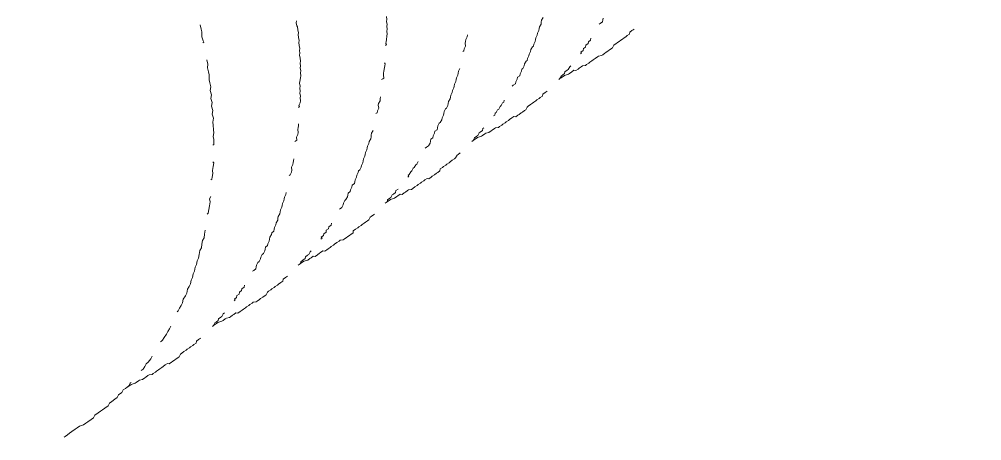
# Model space of a CAD drawing. Header units: feet. Extents: x 2321988 to 2329858, y 6722724 to 6730499.
# Drawn here: x 2326066.754 to 2326067.332, y 6726844.033 to 6726844.286 of the extents above; entities that cross this region are included whole.
import ezdxf

# ---------------------------------------------------------------- set-up
doc = ezdxf.new("R2010")
doc.units = ezdxf.units.FT
doc.header["$MEASUREMENT"] = 0
doc.layers.add('C-BESS-EQUIPMENT', color=255, linetype='Continuous')

# ---------------------------------------------------------------- blocks, each defined once
blk = doc.blocks.new('Midpoint Site Plan$0$A$C71e53a02')
at = {"lineweight": 9}
for points in [[(11.9763, -1.8953), (11.986, -1.9246), (11.9957, -1.9441), (12.0152, -1.9733), (12.025, -2.0025), (12.025, -2.0123), (12.0347, -2.0123)], [(12.0834, -2.1292), (12.0834, -2.1292)], [(12.0834, -2.1292), (12.0932, -2.1585), (12.1127, -2.1779), (12.1224, -2.2072), (12.1322, -2.2267), (12.1517, -2.2559), (12.1614, -2.2754), (12.1712, -2.3046), (12.1906, -2.3241), (12.2004, -2.3533), (12.2199, -2.3728), (12.2296, -2.4021), (12.2491, -2.4216), (12.2589, -2.4508), (12.2783, -2.4703), (12.2881, -2.4995), (12.3076, -2.519), (12.3173, -2.5385), (12.3368, -2.5677), (12.3466, -2.5872), (12.366, -2.6067), (12.3758, -2.6262), (12.3953, -2.6554), (12.405, -2.6554)], [(10.8459, -2.6262), (10.8556, -2.6457), (10.8654, -2.6554), (10.8751, -2.6749), (10.8848, -2.6847), (10.8946, -2.7042), (10.9043, -2.7139), (10.9141, -2.7334), (10.9238, -2.7431), (10.9433, -2.7626), (10.9531, -2.7724), (10.9628, -2.7821), (10.9628, -2.7919), (10.9726, -2.7919)], [(11.3916, -2.2754), (11.4013, -2.2851), (11.4111, -2.3046), (11.4111, -2.3144), (11.4208, -2.3339), (11.4306, -2.3533), (11.4403, -2.3631), (11.45, -2.3826), (11.4598, -2.4021), (11.4695, -2.4118), (11.4793, -2.4313), (11.489, -2.4508), (11.4988, -2.4605), (11.5085, -2.48), (11.5183, -2.4898), (11.528, -2.5093), (11.5377, -2.5288), (11.5475, -2.5385), (11.5572, -2.558), (11.567, -2.5677), (11.5767, -2.5872), (11.5865, -2.597), (11.5962, -2.6165), (11.606, -2.6262), (11.6254, -2.6457), (11.6352, -2.6554), (11.6449, -2.6749), (11.6547, -2.6847), (11.6644, -2.7042), (11.6742, -2.7139), (11.6839, -2.7334), (11.6937, -2.7431), (11.7034, -2.7626), (11.7131, -2.7724), (11.7326, -2.7821), (11.7326, -2.7919), (11.7424, -2.7919)], [(12.3953, -2.6554), (12.3953, -2.6554)], [(12.4732, -2.7529), (12.4732, -2.7626), (12.4927, -2.7821), (12.5122, -2.8016), (12.522, -2.8211), (12.5414, -2.8406), (12.5512, -2.8503), (12.5609, -2.8503)], [(11.0505, -2.8893), (11.0505, -2.8991), (11.0603, -2.9088), (11.07, -2.9185), (11.0895, -2.938), (11.0992, -2.9478), (11.109, -2.9575), (11.1187, -2.977), (11.1285, -2.977), (11.1382, -2.977)], [(11.8106, -2.8893), (11.8203, -2.8991), (11.8301, -2.9088), (11.8398, -2.9185), (11.8496, -2.938), (11.8593, -2.9478), (11.8788, -2.9575), (11.8886, -2.977), (11.8983, -2.977), (11.908, -2.977)], [(12.6292, -2.9478), (12.6486, -2.9575), (12.6584, -2.977), (12.6779, -2.9965), (12.6974, -3.016), (12.7169, -3.0355), (12.7266, -3.0355)], [(10.4463, -3.0745), (10.4463, -3.0745)], [(10.4463, -3.0745), (10.4561, -3.0842), (10.4756, -3.0939), (10.4853, -3.1037), (10.4951, -3.1134), (10.5048, -3.1329), (10.5243, -3.1427), (10.534, -3.1524), (10.5438, -3.1524)], [(11.2162, -3.0745), (11.2162, -3.0745)], [(11.2162, -3.0745), (11.2259, -3.0842), (11.2357, -3.0939), (11.2551, -3.1037), (11.2649, -3.1134), (11.2746, -3.1329), (11.2941, -3.1427), (11.3039, -3.1524), (11.3136, -3.1524)], [(11.986, -3.0745), (11.986, -3.0745)], [(11.986, -3.0745), (11.9957, -3.0842), (12.0055, -3.0939), (12.0152, -3.1037), (12.0347, -3.1134), (12.0445, -3.1329), (12.0542, -3.1427), (12.0737, -3.1524), (12.0834, -3.1524)], [(12.8046, -3.1232), (12.8046, -3.1232)], [(12.8046, -3.1232), (12.824, -3.1427), (12.8435, -3.1622), (12.863, -3.1719), (12.8825, -3.1914), (12.902, -3.2109), (12.9215, -3.2206), (12.941, -3.2401), (12.9605, -3.2596), (12.98, -3.2694), (12.9995, -3.2888), (13.0189, -3.2986), (13.0384, -3.3181), (13.0579, -3.3278), (13.0774, -3.3473), (13.0969, -3.3571), (13.1164, -3.3765), (13.1359, -3.3863), (13.1554, -3.396), (13.1749, -3.4155), (13.1943, -3.4253), (13.2236, -3.435), (13.2431, -3.4545), (13.2626, -3.4642), (13.282, -3.474), (13.3015, -3.4837), (13.3113, -3.4837)], [(10.534, -3.1524), (10.534, -3.1524)], [(11.3039, -3.1524), (11.3039, -3.1524)], [(12.0737, -3.1524), (12.0737, -3.1524)], [(9.5791, -3.5422), (9.5888, -3.5519), (9.5985, -3.5617), (9.618, -3.5617), (9.6278, -3.5617)], [(9.9299, -3.2888), (9.9494, -3.2986), (9.9591, -3.3083), (9.9688, -3.3181), (9.9883, -3.3278), (9.9981, -3.3376), (10.0078, -3.3473), (10.0273, -3.3571), (10.0371, -3.3668), (10.0565, -3.3765), (10.0663, -3.3863), (10.076, -3.396), (10.0955, -3.4058), (10.1053, -3.4155), (10.115, -3.4155), (10.1345, -3.4253), (10.1442, -3.435), (10.1637, -3.4448), (10.1735, -3.4545), (10.193, -3.4642), (10.2027, -3.474), (10.2125, -3.474), (10.232, -3.4837), (10.2417, -3.4935), (10.2612, -3.5032), (10.2709, -3.5032), (10.2807, -3.513), (10.3002, -3.5227), (10.3099, -3.5325), (10.3294, -3.5325), (10.3391, -3.5422), (10.3586, -3.5519), (10.3684, -3.5617), (10.3879, -3.5617), (10.3976, -3.5617)], [(10.6315, -3.2401), (10.6315, -3.2401)], [(10.6315, -3.2401), (10.651, -3.2499), (10.6607, -3.2596), (10.6705, -3.2694), (10.69, -3.2791), (10.6997, -3.2888), (10.7094, -3.2986), (10.7289, -3.3083), (10.7387, -3.3181), (10.7484, -3.3278), (10.7679, -3.3376), (10.7777, -3.3473), (10.7971, -3.3571), (10.8069, -3.3668), (10.8166, -3.3765), (10.8361, -3.3863), (10.8459, -3.396), (10.8556, -3.4058), (10.8751, -3.4155), (10.8848, -3.4155), (10.9043, -3.4253), (10.9141, -3.435), (10.9238, -3.4448), (10.9433, -3.4545), (10.9531, -3.4642), (10.9726, -3.474), (10.9823, -3.474), (11.0018, -3.4837), (11.0115, -3.4935), (11.0213, -3.5032), (11.0408, -3.5032), (11.0505, -3.513), (11.07, -3.5227), (11.0797, -3.5325), (11.0992, -3.5325), (11.109, -3.5422), (11.1187, -3.5519), (11.1382, -3.5617), (11.148, -3.5617), (11.1577, -3.5617), (11.1674, -3.5617)], [(11.4013, -3.2401), (11.4013, -3.2401)], [(11.4013, -3.2401), (11.4208, -3.2499), (11.4306, -3.2596), (11.4403, -3.2694), (11.45, -3.2791), (11.4695, -3.2888), (11.4793, -3.2986), (11.4988, -3.3083), (11.5085, -3.3181), (11.5183, -3.3278), (11.5377, -3.3376), (11.5475, -3.3473), (11.5572, -3.3571), (11.5767, -3.3668), (11.5865, -3.3765), (11.5962, -3.3863), (11.6157, -3.396), (11.6254, -3.4058), (11.6449, -3.4155), (11.6547, -3.4155), (11.6644, -3.4253), (11.6839, -3.435), (11.6937, -3.4448), (11.7131, -3.4545), (11.7229, -3.4642), (11.7326, -3.474), (11.7521, -3.474), (11.7619, -3.4837), (11.7814, -3.4935), (11.7911, -3.5032), (11.8106, -3.5032), (11.8203, -3.513), (11.8301, -3.5227), (11.8496, -3.5325), (11.8593, -3.5325), (11.8788, -3.5422), (11.8886, -3.5519), (11.908, -3.5617), (11.9178, -3.5617), (11.9275, -3.5617)], [(12.1712, -3.2401), (12.1712, -3.2401)], [(12.1712, -3.2401), (12.1809, -3.2499), (12.2004, -3.2596), (12.2101, -3.2694), (12.2199, -3.2791), (12.2394, -3.2888), (12.2491, -3.2986), (12.2589, -3.3083), (12.2783, -3.3181), (12.2881, -3.3278), (12.2978, -3.3376), (12.3173, -3.3473), (12.3271, -3.3571), (12.3368, -3.3668), (12.3563, -3.3765), (12.366, -3.3863), (12.3855, -3.396), (12.3953, -3.4058), (12.405, -3.4155), (12.4245, -3.4155), (12.4343, -3.4253), (12.4537, -3.435), (12.4635, -3.4448), (12.4732, -3.4545), (12.4927, -3.4642), (12.5025, -3.474), (12.522, -3.474), (12.5317, -3.4837), (12.5414, -3.4935), (12.5609, -3.5032), (12.5707, -3.5032), (12.5902, -3.513), (12.5999, -3.5227), (12.6194, -3.5325), (12.6292, -3.5325), (12.6486, -3.5422), (12.6584, -3.5519), (12.6681, -3.5617), (12.6876, -3.5617), (12.6974, -3.5617)], [(9.618, -3.5617), (9.618, -3.5617)], [(9.735, -3.6104), (9.7447, -3.6202), (9.7642, -3.6202), (9.774, -3.6299), (9.7934, -3.6299), (9.8032, -3.6397), (9.8227, -3.6397), (9.8324, -3.6494), (9.8519, -3.6494), (9.8519, -3.6591), (9.8617, -3.6591)], [(10.3879, -3.5617), (10.3879, -3.5617)], [(10.5048, -3.6104), (10.5145, -3.6202), (10.5243, -3.6202), (10.5438, -3.6299), (10.5535, -3.6299), (10.573, -3.6397), (10.5828, -3.6397), (10.6023, -3.6494), (10.612, -3.6494), (10.6217, -3.6591), (10.6315, -3.6591)], [(11.2649, -3.6104), (11.2844, -3.6202), (11.2941, -3.6202), (11.3136, -3.6299), (11.3234, -3.6299), (11.3428, -3.6397), (11.3526, -3.6397), (11.3721, -3.6494), (11.3818, -3.6494), (11.3818, -3.6591), (11.3916, -3.6591)], [(11.9178, -3.5617), (11.9178, -3.5617)], [(12.0347, -3.6104), (12.0445, -3.6202), (12.064, -3.6202), (12.0737, -3.6299), (12.0932, -3.6299), (12.1029, -3.6397), (12.1224, -3.6397), (12.1322, -3.6494), (12.1517, -3.6494), (12.1517, -3.6591), (12.1614, -3.6591)], [(12.6876, -3.5617), (12.6876, -3.5617)], [(12.8046, -3.6104), (12.8143, -3.6202), (12.8338, -3.6202), (12.8435, -3.6299), (12.863, -3.6299), (12.8728, -3.6397), (12.8923, -3.6397), (12.902, -3.6494), (12.9215, -3.6494), (12.9215, -3.6591), (12.9312, -3.6591)], [(13.4087, -3.5422), (13.4282, -3.5519), (13.4477, -3.5617), (13.4672, -3.5714), (13.4964, -3.5812), (13.5159, -3.5909), (13.5257, -3.5909), (13.5354, -3.5909)], [(13.6426, -3.6397), (13.6426, -3.6397)], [(13.6426, -3.6397), (13.6621, -3.6494), (13.6913, -3.6591), (13.7108, -3.6591), (13.7303, -3.6689), (13.7498, -3.6786), (13.7595, -3.6786), (13.7693, -3.6786)], [(9.4426, -3.7371), (9.4524, -3.7371), (9.4621, -3.7371), (9.4816, -3.7371), (9.4914, -3.7468), (9.5108, -3.7468), (9.5206, -3.7468), (9.5401, -3.7468), (9.5498, -3.7468), (9.5693, -3.7468), (9.5791, -3.7468), (9.5985, -3.7468), (9.6083, -3.7468), (9.6278, -3.7468), (9.6473, -3.7566), (9.657, -3.7566), (9.6765, -3.7566), (9.6862, -3.7566), (9.7057, -3.7566), (9.7155, -3.7566), (9.735, -3.7566), (9.7447, -3.7566), (9.7642, -3.7468), (9.774, -3.7468), (9.7934, -3.7468), (9.8129, -3.7468), (9.8227, -3.7468), (9.8422, -3.7468), (9.8519, -3.7468), (9.8714, -3.7468), (9.8811, -3.7468), (9.9006, -3.7371), (9.9104, -3.7371), (9.9299, -3.7371), (9.9396, -3.7371), (9.9591, -3.7371), (9.9688, -3.7274), (9.9883, -3.7274), (10.0078, -3.7274), (10.0176, -3.7274), (10.0468, -3.7176), (10.076, -3.7176), (10.0858, -3.7176)], [(9.9688, -3.6884), (9.9786, -3.6884), (9.9981, -3.6981), (10.0078, -3.6981), (10.0273, -3.6981), (10.0371, -3.7079), (10.0565, -3.7079), (10.0663, -3.7079), (10.0858, -3.7176), (10.0955, -3.7176)], [(10.0858, -3.7176), (10.0858, -3.7176)], [(10.2125, -3.7371), (10.2222, -3.7371), (10.232, -3.7371), (10.2514, -3.7371), (10.2612, -3.7468), (10.2807, -3.7468), (10.2904, -3.7468), (10.3099, -3.7468), (10.3197, -3.7468), (10.3391, -3.7468), (10.3489, -3.7468), (10.3684, -3.7468), (10.3879, -3.7468), (10.3976, -3.7468), (10.4171, -3.7566), (10.4268, -3.7566), (10.4463, -3.7566), (10.4561, -3.7566), (10.4756, -3.7566), (10.4853, -3.7566), (10.5048, -3.7566), (10.5145, -3.7468), (10.534, -3.7468), (10.5535, -3.7468), (10.5633, -3.7468), (10.5828, -3.7468), (10.5925, -3.7468), (10.612, -3.7468), (10.6217, -3.7468), (10.6412, -3.7468), (10.651, -3.7468), (10.6705, -3.7371), (10.6802, -3.7371), (10.6997, -3.7371), (10.7094, -3.7371), (10.7289, -3.7371), (10.7484, -3.7274), (10.7582, -3.7274), (10.7777, -3.7274), (10.7874, -3.7274), (10.8166, -3.7176), (10.8459, -3.7176), (10.8556, -3.7176)], [(10.7387, -3.6884), (10.7484, -3.6884), (10.7582, -3.6981), (10.7777, -3.6981), (10.7874, -3.6981), (10.8069, -3.7079), (10.8166, -3.7079), (10.8361, -3.7079), (10.8556, -3.7176), (10.8654, -3.7176)], [(10.8556, -3.7176), (10.8556, -3.7176)], [(10.9823, -3.7371), (11.0018, -3.7371), (11.0115, -3.7371), (11.031, -3.7468), (11.0408, -3.7468), (11.0603, -3.7468), (11.0797, -3.7468), (11.0895, -3.7468), (11.109, -3.7468), (11.1187, -3.7468), (11.1382, -3.7468), (11.148, -3.7468), (11.1674, -3.7468), (11.1772, -3.7566), (11.1967, -3.7566), (11.2064, -3.7566), (11.2259, -3.7566), (11.2454, -3.7566), (11.2551, -3.7566), (11.2746, -3.7566), (11.2844, -3.7468), (11.3039, -3.7468), (11.3136, -3.7468), (11.3331, -3.7468), (11.3428, -3.7468), (11.3623, -3.7468), (11.3721, -3.7468), (11.3916, -3.7468), (11.4111, -3.7468), (11.4208, -3.7468), (11.4403, -3.7371), (11.45, -3.7371), (11.4695, -3.7371), (11.4793, -3.7371), (11.4988, -3.7371), (11.5085, -3.7274), (11.528, -3.7274), (11.5377, -3.7274), (11.5572, -3.7274), (11.5865, -3.7176), (11.6157, -3.7176), (11.6254, -3.7176)], [(10.9823, -3.7371), (10.9823, -3.7371)], [(11.4988, -3.6884), (11.5183, -3.6884), (11.528, -3.6981), (11.5475, -3.6981), (11.5572, -3.6981), (11.5767, -3.7079), (11.5865, -3.7079), (11.606, -3.7079), (11.6157, -3.7176), (11.6254, -3.7176), (11.6352, -3.7176)], [(11.7424, -3.7371), (11.7521, -3.7371), (11.7716, -3.7371), (11.7814, -3.7371), (11.8009, -3.7468), (11.8106, -3.7468), (11.8301, -3.7468), (11.8398, -3.7468), (11.8593, -3.7468), (11.8691, -3.7468), (11.8886, -3.7468), (11.8983, -3.7468), (11.9178, -3.7468), (11.9373, -3.7468), (11.947, -3.7566), (11.9665, -3.7566), (11.9763, -3.7566), (11.9957, -3.7566), (12.0055, -3.7566), (12.025, -3.7566), (12.0347, -3.7566), (12.0542, -3.7468), (12.064, -3.7468), (12.0834, -3.7468), (12.1029, -3.7468), (12.1127, -3.7468), (12.1322, -3.7468), (12.1419, -3.7468), (12.1614, -3.7468), (12.1712, -3.7468), (12.1906, -3.7468), (12.2004, -3.7371), (12.2199, -3.7371), (12.2296, -3.7371), (12.2491, -3.7371), (12.2686, -3.7371), (12.2783, -3.7274), (12.2978, -3.7274), (12.3076, -3.7274), (12.3271, -3.7274), (12.3563, -3.7176), (12.3855, -3.7176), (12.3953, -3.7176)], [(12.2686, -3.6884), (12.2783, -3.6884), (12.2978, -3.6981), (12.3076, -3.6981), (12.3271, -3.6981), (12.3368, -3.7079), (12.3563, -3.7079), (12.3758, -3.7079), (12.3855, -3.7176), (12.3953, -3.7176), (12.405, -3.7176)], [(13.0384, -3.6884), (13.0482, -3.6884), (13.0677, -3.6981), (13.0774, -3.6981), (13.0969, -3.6981), (13.1066, -3.7079), (13.1261, -3.7079), (13.1359, -3.7079), (13.1554, -3.7176), (13.1651, -3.7176), (13.1554, -3.7176), (13.1164, -3.7176), (13.0872, -3.7274), (13.0774, -3.7274), (13.0579, -3.7274), (13.0482, -3.7274), (13.0287, -3.7371), (13.0189, -3.7371), (12.9995, -3.7371), (12.9897, -3.7371), (12.9702, -3.7371), (12.9605, -3.7468), (12.941, -3.7468), (12.9215, -3.7468), (12.9117, -3.7468), (12.8923, -3.7468), (12.8825, -3.7468), (12.863, -3.7468), (12.8533, -3.7468), (12.8338, -3.7468), (12.824, -3.7468), (12.8046, -3.7566), (12.7948, -3.7566), (12.7753, -3.7566), (12.7656, -3.7566), (12.7461, -3.7566), (12.7266, -3.7566), (12.7169, -3.7566), (12.6974, -3.7468), (12.6876, -3.7468), (12.6681, -3.7468), (12.6584, -3.7468), (12.6389, -3.7468), (12.6292, -3.7468), (12.6097, -3.7468), (12.5999, -3.7468), (12.5804, -3.7468), (12.5609, -3.7468), (12.5512, -3.7371), (12.5317, -3.7371), (12.522, -3.7371), (12.5122, -3.7371)], [(13.1554, -3.7176), (13.1554, -3.7176)], [(13.282, -3.7371), (13.2918, -3.7371), (13.3015, -3.7371), (13.321, -3.7371), (13.3308, -3.7468), (13.3503, -3.7468), (13.36, -3.7468), (13.3795, -3.7468), (13.3892, -3.7468), (13.4087, -3.7468), (13.4185, -3.7468), (13.438, -3.7468), (13.4575, -3.7468), (13.4672, -3.7468), (13.4867, -3.7566), (13.4964, -3.7566), (13.5159, -3.7566), (13.5257, -3.7566), (13.5452, -3.7566), (13.5549, -3.7566), (13.5744, -3.7566), (13.5841, -3.7468), (13.6036, -3.7468), (13.6231, -3.7468), (13.6329, -3.7468), (13.6523, -3.7468), (13.6621, -3.7468), (13.6816, -3.7468), (13.6913, -3.7468), (13.7108, -3.7468), (13.7206, -3.7468), (13.74, -3.7371), (13.7498, -3.7371), (13.7693, -3.7371), (13.779, -3.7371), (13.7985, -3.7371), (13.818, -3.7274), (13.8278, -3.7274), (13.8472, -3.7274), (13.857, -3.7274), (13.8862, -3.7176), (13.9155, -3.7176), (13.9252, -3.7176)], [(13.8765, -3.7079), (13.8862, -3.7079), (13.9057, -3.7176), (13.9349, -3.7176), (13.9544, -3.7176), (13.9739, -3.7274), (14.0032, -3.7274), (14.0226, -3.7371), (14.0421, -3.7371), (14.0714, -3.7371), (14.0909, -3.7371), (14.1103, -3.7468), (14.1396, -3.7468), (14.1591, -3.7468), (14.1786, -3.7468), (14.1981, -3.7468), (14.2273, -3.7468), (14.2468, -3.7566), (14.2663, -3.7566), (14.2955, -3.7566), (14.315, -3.7566), (14.3345, -3.7566), (14.3637, -3.7468), (14.3832, -3.7468), (14.4027, -3.7468), (14.4319, -3.7468), (14.4514, -3.7468), (14.4709, -3.7468), (14.4904, -3.7468), (14.5001, -3.7468)]]:
    blk.add_lwpolyline(points, dxfattribs=at)

msp = doc.modelspace()

# ---------------------------------------------------------------- wipeouts: each hides what was drawn before it
msp.add_wipeout([(2326064.17456, 6726849.7753), (2326064.71751, 6726850.16214), (2326071.53559, 6726840.59259), (2326070.99264, 6726840.20575)]).dxf.layer = 'C-BESS-EQUIPMENT'

# ---------------------------------------------------------------- next in the draw order: block references
at = {"layer": 'C-BESS-EQUIPMENT', "xscale": -0.08333333333333331, "yscale": 0.08333333333333331, "zscale": 0.08333333333333331, "rotation": 35.46898082920264}
msp.add_blockref('Midpoint Site Plan$0$A$C71e53a02', (2326067.5836, 6726844.99053), dxfattribs=at)

# ---------------------------------------------------------------- next in the draw order: wipeouts: each hides what was drawn before it
msp.add_wipeout([(2326044.1544, 6726887.54167), (2326077.85795, 6726840.23687), (2326077.40832, 6726839.91652), (2326043.70467, 6726887.22144)]).dxf.layer = 'C-BESS-EQUIPMENT'

# ---------------------------------------------------------------- next in the draw order: wipeouts: each hides what was drawn before it
msp.add_wipeout([(2326040.08225, 6726884.64036), (2326073.7858, 6726837.33556), (2326073.33617, 6726837.01521), (2326039.63253, 6726884.32013)]).dxf.layer = 'C-BESS-EQUIPMENT'

# ---------------------------------------------------------------- next in the draw order: wipeouts: each hides what was drawn before it
msp.add_wipeout([(2326036.0101, 6726881.73905), (2326069.71366, 6726834.43425), (2326069.26402, 6726834.1139), (2326035.56038, 6726881.41882)]).dxf.layer = 'C-BESS-EQUIPMENT'

doc.saveas('drawing.dxf')
